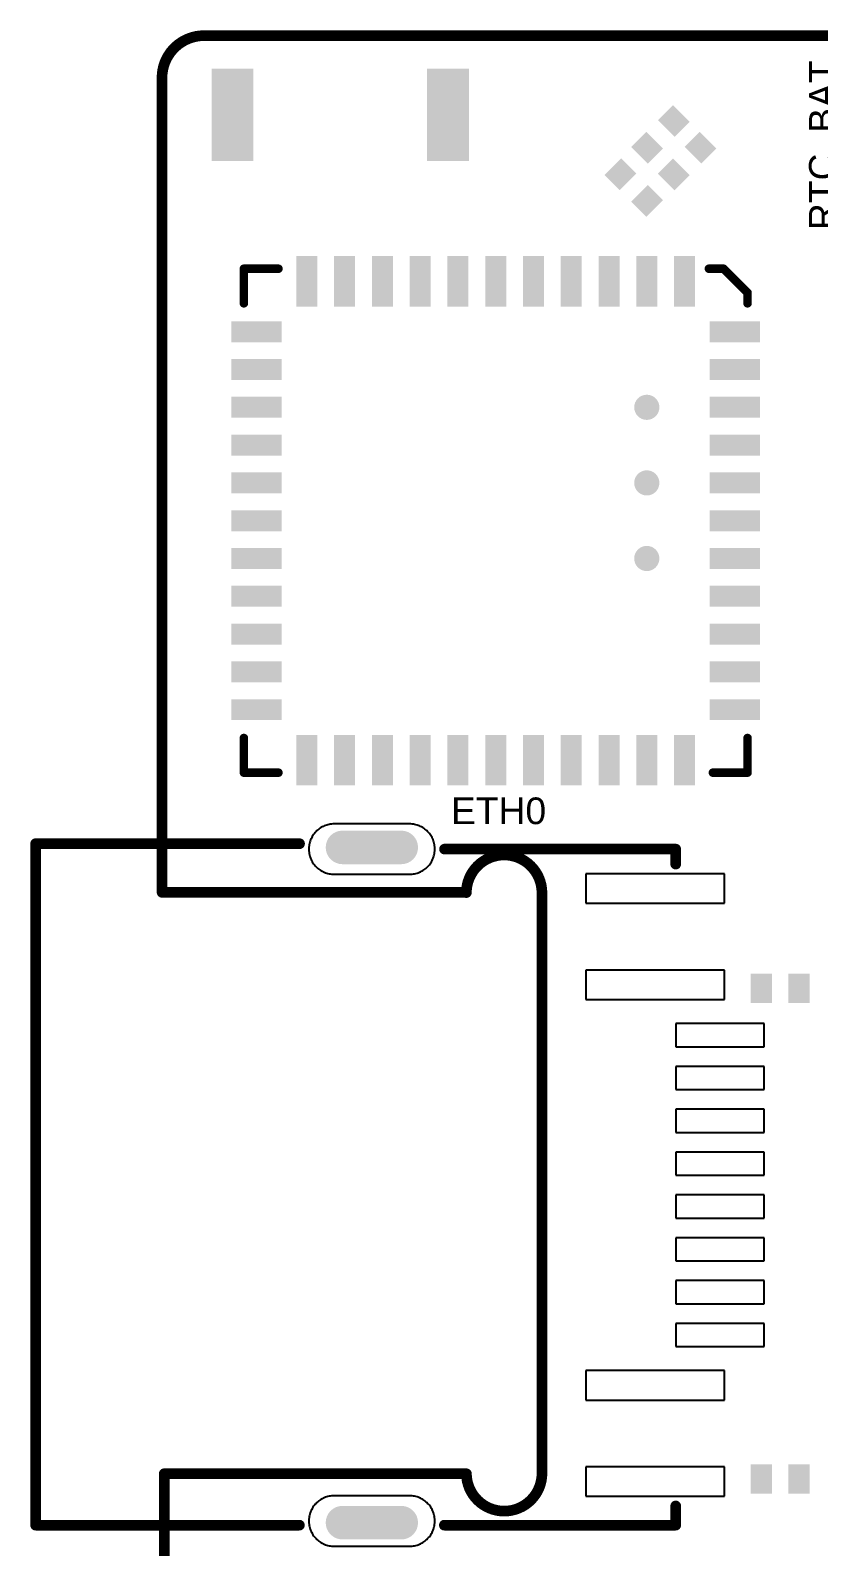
# Model space of a CAD drawing. Header units: inches. Extents: x -3.1 to 90.9, y -0.8 to 60.1.
# Drawn here: x -3.14 to 15.65, y 24.02 to 60.13 of the extents above; entities that cross this region are included whole.
import ezdxf

# ---------------------------------------------------------------- set-up
doc = ezdxf.new("R2010")
doc.units = ezdxf.units.IN
for name, color, linetype in [('Mechanical 1', 6, 'Continuous'), ('Pad Holes', 156, 'Continuous'), ('Top Overlay', 2, 'Continuous'), ('Top Paste', 8, 'Continuous')]:
    doc.layers.add(name, color=color, linetype=linetype)
doc.styles.add('Arial', font='', dxfattribs={"height": 0.2})
doc.styles.get('Arial').set_extended_font_data('Arial')

# ---------------------------------------------------------------- blocks, each defined once
blk = doc.blocks.new('ANT_SMD_L5_0_W2_2_35')
at = {"layer": 'Top Paste'}
for points in [[(-3.067, 1.1), (-2.067, 1.1), (-2.067, -1.1), (-3.067, -1.1)], [(2.067, 1.1), (3.067, 1.1), (3.067, -1.1), (2.067, -1.1)]]:
    blk.add_hatch(color=8, dxfattribs=at).paths.add_polyline_path(points)
blk = doc.blocks.new('RJ45_TH_FC_CB4_2YGSMTNL_66')
at = {"layer": 'Pad Holes'}
h = blk.add_hatch(color=7, dxfattribs=at)
edge = h.paths.add_edge_path()
edge.add_arc((-8.04, 3.447), 0.4, 180, 360)
edge.add_line((-7.64, 3.447), (-7.64, 4.847))
edge.add_arc((-8.04, 4.847), 0.4, 0, 180)
edge.add_line((-8.44, 4.847), (-8.44, 3.447))
h = blk.add_hatch(color=7, dxfattribs=at)
edge = h.paths.add_edge_path()
edge.add_arc((8.04, 3.447), 0.4, 180, 360)
edge.add_line((8.44, 3.447), (8.44, 4.847))
edge.add_arc((8.04, 4.847), 0.4, 0, 180)
edge.add_line((7.64, 4.847), (7.64, 3.447))
at = {"layer": 'Top Overlay', "const_width": 0.254}
for points in [[(-8.1, 12.158), (-8.1, 5.874)], [(-8.1, 12.158), (8.1, 12.158)], [(8.128, 12.158), (8.128, 5.87)], [(-8.1, 2.421), (-8.1, -3.092)], [(8, 2.416), (8, -3.092)], [(-8.1, -3.092), (-7.641, -3.092)], [(7.641, -3.092), (8, -3.092)]]:
    blk.add_lwpolyline(points, dxfattribs=at)
at = {"layer": 'Top Overlay', "const_width": 0.127}
for points in [[(-8.163, 12.158, 1), (-8.036, 12.158, 1)], [(-8.163, 12.158, 1), (-8.036, 12.158, 1)], [(8.036, 12.158, 1), (8.163, 12.158, 1)], [(8.065, 12.158, 1), (8.192, 12.158, 1)], [(-8.163, 5.874, 1), (-8.036, 5.874, 1)], [(8.065, 5.87, 1), (8.192, 5.87, 1)], [(-8.163, 2.421, 1), (-8.036, 2.421, 1)], [(7.936, 2.416, 1), (8.063, 2.416, 1)], [(-8.163, -3.092, 1), (-8.036, -3.092, 1)], [(-8.163, -3.092, 1), (-8.036, -3.092, 1)], [(-7.705, -3.092, 1), (-7.578, -3.092, 1)], [(7.578, -3.092, 1), (7.705, -3.092, 1)], [(7.936, -3.092, 1), (8.063, -3.092, 1)], [(7.936, -3.092, 1), (8.063, -3.092, 1)]]:
    blk.add_lwpolyline(points, format="xyb", close=True, dxfattribs=at)
at = {"layer": 'Top Paste'}
for p, q in [((-8.46, 5.433), (-8.478, 5.41)), ((-8.44, 5.456), (-8.46, 5.433)), ((-8.419, 5.477), (-8.44, 5.456)), ((-8.397, 5.497), (-8.419, 5.477)), ((-8.374, 5.517), (-8.397, 5.497)), ((-8.35, 5.535), (-8.374, 5.517)), ((-8.326, 5.552), (-8.35, 5.535)), ((-8.3, 5.567), (-8.326, 5.552)), ((-8.274, 5.581), (-8.3, 5.567)), ((-8.247, 5.594), (-8.274, 5.581)), ((-8.219, 5.606), (-8.247, 5.594)), ((-8.191, 5.616), (-8.219, 5.606)), ((-8.163, 5.625), (-8.191, 5.616)), ((-8.134, 5.632), (-8.163, 5.625)), ((-8.104, 5.638), (-8.134, 5.632)), ((-8.075, 5.643), (-8.104, 5.638)), ((-8.045, 5.646), (-8.075, 5.643)), ((-8.015, 5.647), (-8.045, 5.646)), ((-7.985, 5.647), (-8.015, 5.647)), ((-7.955, 5.646), (-7.985, 5.647)), ((-7.955, 5.646), (-7.955, 5.646)), ((-7.925, 5.643), (-7.955, 5.646)), ((-7.896, 5.638), (-7.925, 5.643)), ((-7.866, 5.632), (-7.896, 5.638)), ((-7.837, 5.625), (-7.866, 5.632)), ((-7.809, 5.616), (-7.837, 5.625)), ((-7.781, 5.606), (-7.809, 5.616)), ((-7.753, 5.594), (-7.781, 5.606)), ((-7.726, 5.581), (-7.753, 5.594)), ((-7.7, 5.567), (-7.726, 5.581)), ((-7.674, 5.552), (-7.7, 5.567)), ((-7.65, 5.535), (-7.674, 5.552)), ((-7.626, 5.517), (-7.65, 5.535)), ((-7.603, 5.497), (-7.626, 5.517)), ((-7.581, 5.477), (-7.603, 5.497)), ((-7.56, 5.456), (-7.581, 5.477)), ((-7.54, 5.433), (-7.56, 5.456)), ((-7.522, 5.41), (-7.54, 5.433)), ((7.54, 5.433), (7.522, 5.41)), ((7.56, 5.456), (7.54, 5.433)), ((7.581, 5.477), (7.56, 5.456)), ((7.603, 5.497), (7.581, 5.477)), ((7.626, 5.517), (7.603, 5.497)), ((7.65, 5.535), (7.626, 5.517)), ((7.674, 5.552), (7.65, 5.535)), ((7.7, 5.567), (7.674, 5.552)), ((7.726, 5.581), (7.7, 5.567)), ((7.753, 5.594), (7.726, 5.581)), ((7.781, 5.606), (7.753, 5.594)), ((7.809, 5.616), (7.781, 5.606)), ((7.837, 5.625), (7.809, 5.616)), ((7.866, 5.632), (7.837, 5.625)), ((7.896, 5.638), (7.866, 5.632)), ((7.925, 5.643), (7.896, 5.638)), ((7.955, 5.646), (7.925, 5.643)), ((7.985, 5.647), (7.955, 5.646)), ((8.015, 5.647), (7.985, 5.647)), ((8.045, 5.646), (8.015, 5.647)), ((8.045, 5.646), (8.045, 5.646)), ((8.075, 5.643), (8.045, 5.646)), ((8.104, 5.638), (8.075, 5.643)), ((8.133, 5.632), (8.104, 5.638)), ((8.162, 5.625), (8.133, 5.632)), ((8.191, 5.616), (8.162, 5.625)), ((8.219, 5.606), (8.191, 5.616)), ((8.247, 5.594), (8.219, 5.606)), ((8.274, 5.581), (8.247, 5.594)), ((8.3, 5.567), (8.274, 5.581)), ((8.325, 5.552), (8.3, 5.567)), ((8.35, 5.535), (8.325, 5.552)), ((8.374, 5.517), (8.35, 5.535)), ((8.397, 5.497), (8.374, 5.517)), ((8.419, 5.477), (8.397, 5.497)), ((8.44, 5.456), (8.419, 5.477)), ((8.46, 5.433), (8.44, 5.456)), ((8.478, 5.41), (8.46, 5.433)), ((-8.599, 5.077), (-8.6, 5.048)), ((-8.597, 5.107), (-8.599, 5.077)), ((-8.593, 5.137), (-8.597, 5.107)), ((-8.588, 5.166), (-8.593, 5.137)), ((-8.581, 5.196), (-8.588, 5.166)), ((-8.573, 5.224), (-8.581, 5.196)), ((-8.564, 5.253), (-8.573, 5.224)), ((-8.553, 5.281), (-8.564, 5.253)), ((-8.541, 5.308), (-8.553, 5.281)), ((-8.527, 5.334), (-8.541, 5.308)), ((-8.512, 5.36), (-8.527, 5.334)), ((-8.496, 5.385), (-8.512, 5.36)), ((-8.478, 5.41), (-8.496, 5.385)), ((-7.504, 5.385), (-7.522, 5.41)), ((-7.488, 5.36), (-7.504, 5.385)), ((-7.473, 5.334), (-7.488, 5.36)), ((-7.459, 5.308), (-7.473, 5.334)), ((-7.447, 5.281), (-7.459, 5.308)), ((-7.436, 5.253), (-7.447, 5.281)), ((-7.427, 5.224), (-7.436, 5.253)), ((-7.419, 5.196), (-7.427, 5.224)), ((-7.412, 5.166), (-7.419, 5.196)), ((-7.407, 5.137), (-7.412, 5.166)), ((-7.403, 5.107), (-7.407, 5.137)), ((-7.401, 5.077), (-7.403, 5.107)), ((-7.4, 5.048), (-7.401, 5.077)), ((7.401, 5.077), (7.4, 5.048)), ((7.403, 5.107), (7.401, 5.077)), ((7.407, 5.137), (7.403, 5.107)), ((7.412, 5.166), (7.407, 5.137)), ((7.419, 5.196), (7.412, 5.166)), ((7.427, 5.224), (7.419, 5.196)), ((7.436, 5.253), (7.427, 5.224)), ((7.447, 5.281), (7.436, 5.253)), ((7.459, 5.308), (7.447, 5.281)), ((7.473, 5.334), (7.459, 5.308)), ((7.488, 5.36), (7.473, 5.334)), ((7.504, 5.385), (7.488, 5.36)), ((7.522, 5.41), (7.504, 5.385)), ((8.496, 5.385), (8.478, 5.41)), ((8.512, 5.36), (8.496, 5.385)), ((8.527, 5.334), (8.512, 5.36)), ((8.541, 5.308), (8.527, 5.334)), ((8.553, 5.281), (8.541, 5.308)), ((8.564, 5.253), (8.553, 5.281)), ((8.573, 5.224), (8.564, 5.253)), ((8.581, 5.196), (8.573, 5.224)), ((8.588, 5.166), (8.581, 5.196)), ((8.593, 5.137), (8.588, 5.166)), ((8.597, 5.107), (8.593, 5.137)), ((8.599, 5.077), (8.597, 5.107)), ((8.6, 5.048), (8.599, 5.077)), ((-8.6, 5.048), (-8.6, 3.248)), ((-7.4, 3.248), (-7.4, 5.048)), ((7.4, 5.048), (7.4, 3.248)), ((8.6, 3.248), (8.6, 5.048)), ((-8.6, 3.248), (-8.599, 3.218)), ((-8.599, 3.218), (-8.597, 3.188)), ((-8.597, 3.188), (-8.593, 3.158)), ((-8.593, 3.158), (-8.588, 3.129)), ((-8.588, 3.129), (-8.581, 3.099)), ((-8.581, 3.099), (-8.573, 3.071)), ((-8.573, 3.071), (-8.564, 3.042)), ((-8.564, 3.042), (-8.553, 3.014)), ((-8.553, 3.014), (-8.541, 2.987)), ((-8.541, 2.987), (-8.527, 2.961)), ((-8.527, 2.961), (-8.512, 2.935)), ((-8.512, 2.935), (-8.496, 2.91)), ((-8.496, 2.91), (-8.478, 2.885)), ((-7.522, 2.885), (-7.504, 2.91)), ((-7.504, 2.91), (-7.488, 2.935)), ((-7.488, 2.935), (-7.473, 2.961)), ((-7.473, 2.961), (-7.459, 2.987)), ((-7.459, 2.987), (-7.447, 3.014)), ((-7.447, 3.014), (-7.436, 3.042)), ((-7.436, 3.042), (-7.427, 3.071)), ((-7.427, 3.071), (-7.419, 3.099)), ((-7.419, 3.099), (-7.412, 3.129)), ((-7.412, 3.129), (-7.407, 3.158)), ((-7.407, 3.158), (-7.403, 3.188)), ((-7.403, 3.188), (-7.401, 3.218)), ((-7.401, 3.218), (-7.4, 3.248)), ((7.4, 3.248), (7.401, 3.218)), ((7.401, 3.218), (7.403, 3.188)), ((7.403, 3.188), (7.407, 3.158)), ((7.407, 3.158), (7.412, 3.129)), ((7.412, 3.129), (7.419, 3.099)), ((7.419, 3.099), (7.427, 3.071)), ((7.427, 3.071), (7.436, 3.042)), ((7.436, 3.042), (7.447, 3.014)), ((7.447, 3.014), (7.459, 2.987)), ((7.459, 2.987), (7.473, 2.961)), ((7.473, 2.961), (7.488, 2.935)), ((7.488, 2.935), (7.504, 2.91)), ((7.504, 2.91), (7.522, 2.885)), ((8.478, 2.885), (8.496, 2.91)), ((8.496, 2.91), (8.512, 2.935)), ((8.512, 2.935), (8.527, 2.961)), ((8.527, 2.961), (8.541, 2.987)), ((8.541, 2.987), (8.553, 3.014)), ((8.553, 3.014), (8.564, 3.042)), ((8.564, 3.042), (8.573, 3.071)), ((8.573, 3.071), (8.581, 3.099)), ((8.581, 3.099), (8.588, 3.129)), ((8.588, 3.129), (8.593, 3.158)), ((8.593, 3.158), (8.597, 3.188)), ((8.597, 3.188), (8.599, 3.218)), ((8.599, 3.218), (8.6, 3.248)), ((-8.478, 2.885), (-8.46, 2.862)), ((-8.46, 2.862), (-8.44, 2.839)), ((-8.44, 2.839), (-8.419, 2.818)), ((-8.419, 2.818), (-8.397, 2.798)), ((-8.397, 2.798), (-8.374, 2.778)), ((-8.374, 2.778), (-8.35, 2.76)), ((-8.35, 2.76), (-8.326, 2.743)), ((-8.326, 2.743), (-8.3, 2.728)), ((-8.3, 2.728), (-8.274, 2.714)), ((-8.274, 2.714), (-8.247, 2.701)), ((-8.247, 2.701), (-8.219, 2.689)), ((-8.219, 2.689), (-8.191, 2.679)), ((-8.191, 2.679), (-8.163, 2.67)), ((-8.163, 2.67), (-8.134, 2.663)), ((-8.134, 2.663), (-8.104, 2.657)), ((-8.104, 2.657), (-8.075, 2.652)), ((-8.075, 2.652), (-8.045, 2.649)), ((-8.045, 2.649), (-8.015, 2.648)), ((-8.015, 2.648), (-7.985, 2.648)), ((-7.985, 2.648), (-7.955, 2.649)), ((-7.955, 2.649), (-7.925, 2.652)), ((-7.925, 2.652), (-7.896, 2.657)), ((-7.896, 2.657), (-7.866, 2.663)), ((-7.866, 2.663), (-7.837, 2.67)), ((-7.837, 2.67), (-7.809, 2.679)), ((-7.809, 2.679), (-7.781, 2.689)), ((-7.781, 2.689), (-7.753, 2.701)), ((-7.753, 2.701), (-7.726, 2.714)), ((-7.726, 2.714), (-7.7, 2.728)), ((-7.7, 2.728), (-7.674, 2.743)), ((-7.674, 2.743), (-7.65, 2.76)), ((-7.65, 2.76), (-7.626, 2.778)), ((-7.626, 2.778), (-7.603, 2.798)), ((-7.603, 2.798), (-7.581, 2.818)), ((-7.581, 2.818), (-7.56, 2.839)), ((-7.56, 2.839), (-7.54, 2.862)), ((-7.54, 2.862), (-7.522, 2.885)), ((7.522, 2.885), (7.54, 2.862)), ((7.54, 2.862), (7.56, 2.839)), ((7.56, 2.839), (7.581, 2.818)), ((7.581, 2.818), (7.603, 2.798)), ((7.603, 2.798), (7.626, 2.778)), ((7.626, 2.778), (7.65, 2.76)), ((7.65, 2.76), (7.674, 2.743)), ((7.674, 2.743), (7.7, 2.728)), ((7.7, 2.728), (7.726, 2.714)), ((7.726, 2.714), (7.753, 2.701)), ((7.753, 2.701), (7.781, 2.689)), ((7.781, 2.689), (7.809, 2.679)), ((7.809, 2.679), (7.837, 2.67)), ((7.837, 2.67), (7.866, 2.663)), ((7.866, 2.663), (7.896, 2.657)), ((7.896, 2.657), (7.925, 2.652)), ((7.925, 2.652), (7.955, 2.649)), ((7.955, 2.649), (7.985, 2.648)), ((7.985, 2.648), (8.015, 2.648)), ((8.015, 2.648), (8.045, 2.649)), ((8.045, 2.649), (8.075, 2.652)), ((8.075, 2.652), (8.104, 2.657)), ((8.104, 2.657), (8.133, 2.663)), ((8.133, 2.663), (8.162, 2.67)), ((8.162, 2.67), (8.191, 2.679)), ((8.191, 2.679), (8.219, 2.689)), ((8.219, 2.689), (8.247, 2.701)), ((8.247, 2.701), (8.274, 2.714)), ((8.274, 2.714), (8.3, 2.728)), ((8.3, 2.728), (8.325, 2.743)), ((8.325, 2.743), (8.35, 2.76)), ((8.35, 2.76), (8.374, 2.778)), ((8.374, 2.778), (8.397, 2.798)), ((8.397, 2.798), (8.419, 2.818)), ((8.419, 2.818), (8.44, 2.839)), ((8.44, 2.839), (8.46, 2.862)), ((8.46, 2.862), (8.478, 2.885)), ((-7.41, -0.953), (-7.41, -0.953)), ((-7.41, -0.953), (-7.41, -4.253)), ((-6.71, -0.953), (-7.41, -0.953)), ((-6.71, -4.253), (-6.71, -0.953)), ((-4.42, -0.953), (-5.12, -0.953)), ((-5.12, -0.953), (-5.12, -4.253)), ((-4.42, -4.253), (-4.42, -0.953)), ((4.42, -0.953), (4.42, -0.953)), ((4.42, -0.953), (4.42, -4.253)), ((5.12, -0.953), (4.42, -0.953)), ((5.12, -4.253), (5.12, -0.953)), ((6.71, -0.953), (6.71, -0.953)), ((6.71, -0.953), (6.71, -4.253)), ((7.41, -0.953), (6.71, -0.953)), ((7.41, -4.253), (7.41, -0.953)), ((-3.845, -3.093), (-3.845, -3.093)), ((-3.845, -3.093), (-3.845, -5.203)), ((-3.295, -3.093), (-3.845, -3.093)), ((-3.295, -5.203), (-3.295, -3.093)), ((-2.825, -3.093), (-2.825, -3.093)), ((-2.825, -3.093), (-2.825, -5.203)), ((-2.275, -3.093), (-2.825, -3.093)), ((-2.275, -5.203), (-2.275, -3.093)), ((-1.805, -3.093), (-1.805, -3.093)), ((-1.805, -3.093), (-1.805, -5.203)), ((-1.255, -3.093), (-1.805, -3.093)), ((-1.255, -5.203), (-1.255, -3.093)), ((-0.235, -3.093), (-0.785, -3.093)), ((-0.785, -3.093), (-0.785, -5.203)), ((-0.235, -5.203), (-0.235, -3.093)), ((0.785, -3.093), (0.235, -3.093)), ((0.235, -3.093), (0.235, -5.203)), ((0.785, -5.203), (0.785, -3.093)), ((1.805, -3.093), (1.255, -3.093)), ((1.255, -3.093), (1.255, -5.203)), ((1.805, -5.203), (1.805, -3.093)), ((2.825, -3.093), (2.275, -3.093)), ((2.275, -3.093), (2.275, -5.203)), ((2.825, -5.203), (2.825, -3.093)), ((3.845, -3.093), (3.295, -3.093)), ((3.295, -3.093), (3.295, -5.203)), ((3.845, -5.203), (3.845, -3.093)), ((-7.41, -4.253), (-6.71, -4.253)), ((-5.12, -4.253), (-4.42, -4.253)), ((-4.42, -4.253), (-4.42, -4.253)), ((4.42, -4.253), (5.12, -4.253)), ((6.71, -4.253), (7.41, -4.253)), ((-3.845, -5.203), (-3.295, -5.203)), ((-2.825, -5.203), (-2.275, -5.203)), ((-1.805, -5.203), (-1.255, -5.203)), ((-0.785, -5.203), (-0.235, -5.203)), ((-0.235, -5.203), (-0.235, -5.203)), ((0.235, -5.203), (0.785, -5.203)), ((0.785, -5.203), (0.785, -5.203)), ((1.255, -5.203), (1.805, -5.203)), ((1.805, -5.203), (1.805, -5.203)), ((2.275, -5.203), (2.825, -5.203)), ((2.825, -5.203), (2.825, -5.203)), ((3.295, -5.203), (3.845, -5.203)), ((3.845, -5.203), (3.845, -5.203))]:
    blk.add_line(p, q, dxfattribs=at)
blk = doc.blocks.new('C0402_260')
at = {"layer": 'Top Paste'}
for points in [[(-0.705, -0.28), (-0.705, 0.28), (-0.195, 0.28), (-0.195, -0.28)], [(0.195, -0.28), (0.195, 0.28), (0.705, 0.28), (0.705, -0.28)]]:
    blk.add_hatch(color=8, dxfattribs=at).paths.add_polyline_path(points)
blk = doc.blocks.new('C0402_261')
at = {"layer": 'Top Paste'}
for points in [[(-0.705, -0.28), (-0.705, 0.28), (-0.195, 0.28), (-0.195, -0.28)], [(0.195, -0.28), (0.195, 0.28), (0.705, 0.28), (0.705, -0.28)]]:
    blk.add_hatch(color=8, dxfattribs=at).paths.add_polyline_path(points)
blk = doc.blocks.new('C0402_262')
at = {"layer": 'Top Paste'}
for points in [[(-0.705, -0.28), (-0.705, 0.28), (-0.195, 0.28), (-0.195, -0.28)], [(0.195, -0.28), (0.195, 0.28), (0.705, 0.28), (0.705, -0.28)]]:
    blk.add_hatch(color=8, dxfattribs=at).paths.add_polyline_path(points)
blk = doc.blocks.new('LGA44_377')
at = {"layer": 'Top Paste'}
for points in [[(-4.75, 6.3), (-4.25, 6.3), (-4.25, 5.1), (-4.75, 5.1)], [(-3.85, 6.3), (-3.35, 6.3), (-3.35, 5.1), (-3.85, 5.1)], [(-2.95, 6.3), (-2.45, 6.3), (-2.45, 5.1), (-2.95, 5.1)], [(-2.05, 6.3), (-1.55, 6.3), (-1.55, 5.1), (-2.05, 5.1)], [(-1.15, 6.3), (-0.65, 6.3), (-0.65, 5.1), (-1.15, 5.1)], [(-0.25, 6.3), (0.25, 6.3), (0.25, 5.1), (-0.25, 5.1)], [(0.65, 6.3), (1.15, 6.3), (1.15, 5.1), (0.65, 5.1)], [(1.55, 6.3), (2.05, 6.3), (2.05, 5.1), (1.55, 5.1)], [(2.45, 6.3), (2.95, 6.3), (2.95, 5.1), (2.45, 5.1)], [(3.35, 6.3), (3.85, 6.3), (3.85, 5.1), (3.35, 5.1)], [(4.25, 6.3), (4.75, 6.3), (4.75, 5.1), (4.25, 5.1)], [(-6.3, 4.25), (-6.3, 4.75), (-5.1, 4.75), (-5.1, 4.25)], [(6.3, 4.75), (6.3, 4.25), (5.1, 4.25), (5.1, 4.75)], [(-6.3, 3.35), (-6.3, 3.85), (-5.1, 3.85), (-5.1, 3.35)], [(6.3, 3.85), (6.3, 3.35), (5.1, 3.35), (5.1, 3.85)], [(-6.3, 2.45), (-6.3, 2.95), (-5.1, 2.95), (-5.1, 2.45)], [(6.3, 2.95), (6.3, 2.45), (5.1, 2.45), (5.1, 2.95)], [(-6.3, 1.55), (-6.3, 2.05), (-5.1, 2.05), (-5.1, 1.55)], [(6.3, 2.05), (6.3, 1.55), (5.1, 1.55), (5.1, 2.05)], [(-6.3, 0.65), (-6.3, 1.15), (-5.1, 1.15), (-5.1, 0.65)], [(6.3, 1.15), (6.3, 0.65), (5.1, 0.65), (5.1, 1.15)], [(-6.3, -0.25), (-6.3, 0.25), (-5.1, 0.25), (-5.1, -0.25)], [(6.3, 0.25), (6.3, -0.25), (5.1, -0.25), (5.1, 0.25)], [(-6.3, -1.15), (-6.3, -0.65), (-5.1, -0.65), (-5.1, -1.15)], [(6.3, -0.65), (6.3, -1.15), (5.1, -1.15), (5.1, -0.65)], [(-6.3, -2.05), (-6.3, -1.55), (-5.1, -1.55), (-5.1, -2.05)], [(6.3, -1.55), (6.3, -2.05), (5.1, -2.05), (5.1, -1.55)], [(-6.3, -2.95), (-6.3, -2.45), (-5.1, -2.45), (-5.1, -2.95)], [(6.3, -2.45), (6.3, -2.95), (5.1, -2.95), (5.1, -2.45)], [(-6.3, -3.85), (-6.3, -3.35), (-5.1, -3.35), (-5.1, -3.85)], [(6.3, -3.35), (6.3, -3.85), (5.1, -3.85), (5.1, -3.35)], [(-6.3, -4.75), (-6.3, -4.25), (-5.1, -4.25), (-5.1, -4.75)], [(6.3, -4.25), (6.3, -4.75), (5.1, -4.75), (5.1, -4.25)], [(-4.25, -6.3), (-4.75, -6.3), (-4.75, -5.1), (-4.25, -5.1)], [(-3.35, -6.3), (-3.85, -6.3), (-3.85, -5.1), (-3.35, -5.1)], [(-2.45, -6.3), (-2.95, -6.3), (-2.95, -5.1), (-2.45, -5.1)], [(-1.55, -6.3), (-2.05, -6.3), (-2.05, -5.1), (-1.55, -5.1)], [(-0.65, -6.3), (-1.15, -6.3), (-1.15, -5.1), (-0.65, -5.1)], [(0.25, -6.3), (-0.25, -6.3), (-0.25, -5.1), (0.25, -5.1)], [(1.15, -6.3), (0.65, -6.3), (0.65, -5.1), (1.15, -5.1)], [(2.05, -6.3), (1.55, -6.3), (1.55, -5.1), (2.05, -5.1)], [(2.95, -6.3), (2.45, -6.3), (2.45, -5.1), (2.95, -5.1)], [(3.85, -6.3), (3.35, -6.3), (3.35, -5.1), (3.85, -5.1)], [(4.75, -6.3), (4.25, -6.3), (4.25, -5.1), (4.75, -5.1)]]:
    blk.add_hatch(color=8, dxfattribs=at).paths.add_polyline_path(points)
h = blk.add_hatch(color=8, dxfattribs=at)
edge = h.paths.add_edge_path()
edge.add_arc((-2.7, 3.6), 0.3, 0, 360)
h = blk.add_hatch(color=8, dxfattribs=at)
edge = h.paths.add_edge_path()
edge.add_arc((-0.9, 3.6), 0.3, 0, 360)
h = blk.add_hatch(color=8, dxfattribs=at)
edge = h.paths.add_edge_path()
edge.add_arc((0.9, 3.6), 0.3, 0, 360)
at = {"layer": 'Top Overlay', "const_width": 0.203}
for points in [[(-6, 5.43), (-5.43, 6)], [(-5.176, 6), (-5.43, 6)], [(6, 6), (5.176, 6)], [(6, 5.176), (6, 6)], [(-6, 5.08), (-6, 5.43)], [(-6, -6), (-6, -5.176)], [(6, -6), (6, -5.176)], [(-5.176, -6), (-6, -6)], [(6, -6), (5.176, -6)]]:
    blk.add_lwpolyline(points, dxfattribs=at)
at = {"layer": 'Top Overlay', "const_width": 0.102}
for points in [[(-5.481, 6, 1), (-5.379, 6, 1)], [(-5.481, 6, 1), (-5.379, 6, 1)], [(-5.227, 6, 1), (-5.125, 6, 1)], [(5.125, 6, 1), (5.227, 6, 1)], [(5.949, 6, 1), (6.051, 6, 1)], [(5.949, 6, 1), (6.051, 6, 1)], [(-6.051, 5.43, 1), (-5.949, 5.43, 1)], [(-6.051, 5.43, 1), (-5.949, 5.43, 1)], [(-6.051, 5.08, 1), (-5.949, 5.08, 1)], [(5.949, 5.176, 1), (6.051, 5.176, 1)], [(-6.051, -5.176, 1), (-5.949, -5.176, 1)], [(5.949, -5.176, 1), (6.051, -5.176, 1)], [(-6.051, -6, 1), (-5.949, -6, 1)], [(-6.051, -6, 1), (-5.949, -6, 1)], [(-5.227, -6, 1), (-5.125, -6, 1)], [(5.125, -6, 1), (5.227, -6, 1)], [(5.949, -6, 1), (6.051, -6, 1)], [(5.949, -6, 1), (6.051, -6, 1)]]:
    blk.add_lwpolyline(points, format="xyb", close=True, dxfattribs=at)
blk = doc.blocks.new('R0402_431')
at = {"layer": 'Top Paste'}
for points in [[(-0.705, -0.35), (-0.705, 0.35), (-0.195, 0.35), (-0.195, -0.35)], [(0.195, -0.35), (0.195, 0.35), (0.705, 0.35), (0.705, -0.35)]]:
    blk.add_hatch(color=8, dxfattribs=at).paths.add_polyline_path(points)
blk = doc.blocks.new('R0402_432')
at = {"layer": 'Top Paste'}
for points in [[(-0.705, -0.35), (-0.705, 0.35), (-0.195, 0.35), (-0.195, -0.35)], [(0.195, -0.35), (0.195, 0.35), (0.705, 0.35), (0.705, -0.35)]]:
    blk.add_hatch(color=8, dxfattribs=at).paths.add_polyline_path(points)

msp = doc.modelspace()

# ---------------------------------------------------------------- linework, layer by layer
at = {"layer": 'Mechanical 1', "const_width": 0.254}
for points in [[(0, 59, -0.414214), (1, 60)], [(7.251, 39.594, -0.991677), (9.052, 39.6)], [(9.053, 25.761, -0.991677), (7.252, 25.755)]]:
    msp.add_lwpolyline(points, format="xyb", dxfattribs=at)
for points in [[(1, 60), (89, 60)], [(0, 39.6), (0, 59)], [(0, 39.6), (0.713, 39.6)], [(0.713, 39.6), (2.597, 39.6)], [(2.597, 39.6), (7.251, 39.6)], [(9.052, 25.762), (9.052, 39.6)], [(0.052, 20.8), (0.052, 25.755)], [(0.052, 25.755), (5.352, 25.755)], [(5.352, 25.755), (7.252, 25.755)], [(9.052, 25.762), (9.053, 25.761)]]:
    msp.add_lwpolyline(points, dxfattribs=at)
at = {"layer": 'Mechanical 1', "const_width": 0.127}
for points in [[(0.937, 60, 1), (1.064, 60, 1)], [(0.937, 60, 1), (1.064, 60, 1)], [(-0.063, 59, 1), (0.064, 59, 1)], [(-0.063, 59, 1), (0.064, 59, 1)], [(-0.063, 39.6, 1), (0.064, 39.6, 1)], [(-0.063, 39.6, 1), (0.064, 39.6, 1)], [(0.65, 39.6, 1), (0.777, 39.6, 1)], [(0.65, 39.6, 1), (0.777, 39.6, 1)], [(2.533, 39.6, 1), (2.66, 39.6, 1)], [(2.533, 39.6, 1), (2.66, 39.6, 1)], [(7.187, 39.6, 1), (7.314, 39.6, 1)], [(7.187, 39.594, 1), (7.314, 39.594, 1)], [(8.988, 39.6, 1), (9.115, 39.6, 1)], [(8.988, 39.6, 1), (9.115, 39.6, 1)], [(-0.012, 25.755, 1), (0.115, 25.755, 1)], [(-0.012, 25.755, 1), (0.115, 25.755, 1)], [(5.288, 25.755, 1), (5.415, 25.755, 1)], [(5.288, 25.755, 1), (5.415, 25.755, 1)], [(7.188, 25.755, 1), (7.315, 25.755, 1)], [(7.189, 25.755, 1), (7.316, 25.755, 1)], [(8.988, 25.762, 1), (9.115, 25.762, 1)], [(8.988, 25.762, 1), (9.115, 25.762, 1)], [(8.99, 25.761, 1), (9.117, 25.761, 1)], [(8.99, 25.761, 1), (9.117, 25.761, 1)]]:
    msp.add_lwpolyline(points, format="xyb", close=True, dxfattribs=at)

# ---------------------------------------------------------------- block references
for name, p, rotation in [('ANT_SMD_L5_0_W2_2_35', (4.246, 58.112), 180), ('C0402_262', (11.875, 57.651), 45), ('C0402_261', (12.51, 57.016), 45), ('C0402_260', (11.239, 56.381), 135), ('LGA44_377', (7.95, 48.45), 270), ('RJ45_TH_FC_CB4_2YGSMTNL_66', (9.147, 32.63), 90), ('R0402_432', (14.726, 37.312), 180), ('R0402_431', (14.726, 25.629), 180)]:
    msp.add_blockref(name, p, dxfattribs=dict(rotation=rotation))

# ---------------------------------------------------------------- texts
at = {"layer": 'Top Overlay', "style": 'Arial'}
msp.add_text('RTC_BAT', height=0.635, rotation=90, dxfattribs=at).set_placement((16.05, 55.371))
msp.add_text('ETH0', height=0.635, dxfattribs=at).set_placement((6.885, 41.224))

doc.saveas('drawing.dxf')
